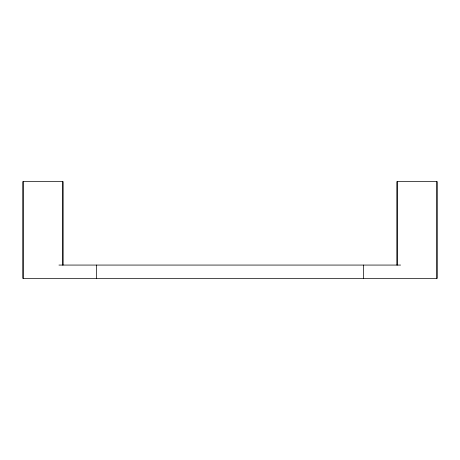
<?xml version="1.0" encoding="UTF-8"?>
<svg xmlns="http://www.w3.org/2000/svg" width="460" height="460" viewBox="0 0 460 460"><rect width="100%" height="100%" fill="white"/><g stroke="black" fill="none" stroke-linecap="round" stroke-linejoin="round"><path stroke-width="0.69" d="M58.955 265.069L400.574 265.069M436.942 181.573L436.942 278.426M397.118 181.573L397.118 265.069M397.06 265.069L397.06 181.573L437 181.573L437 278.426L23 278.426L23 181.573L62.945 181.573L62.945 265.069M363.596 265.069L363.596 278.426M96.41 265.069L96.41 278.426M62.859 181.573L62.859 265.069M23.086 181.573L23.086 278.426"/></g></svg>
